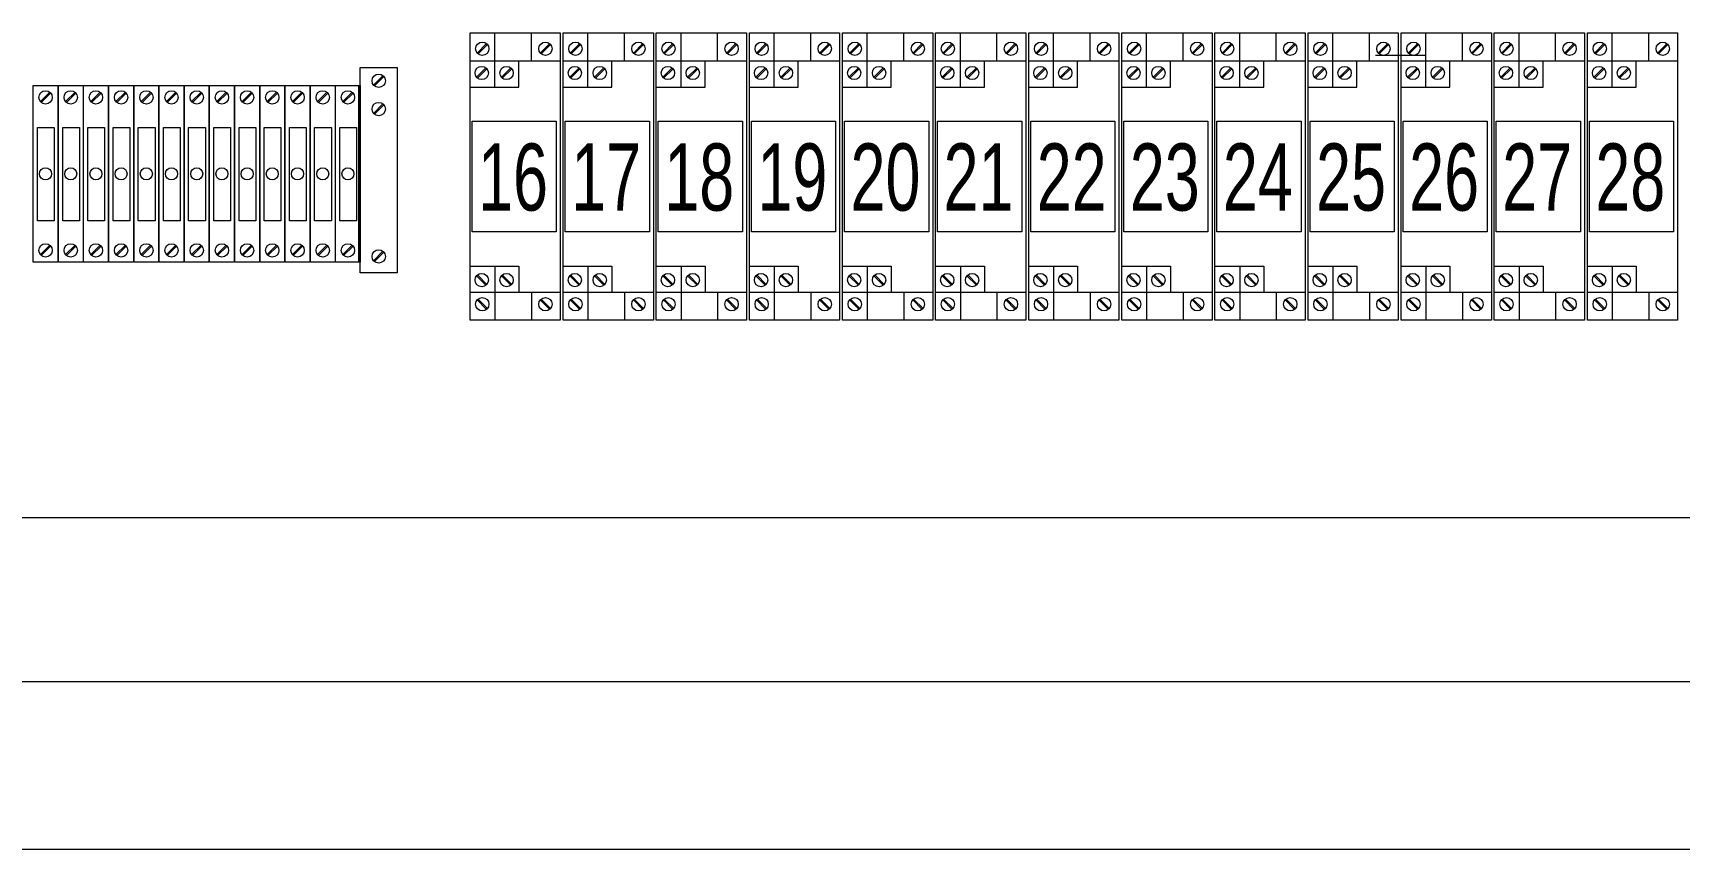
# Model space of a CAD drawing. Header units: millimetres. Extents: x 32721 to 72822, y 57624 to 123188.
# Drawn here: x 33314.6 to 33517.5, y 61653.7 to 61754.2 of the extents above; entities that cross this region are included whole.
import ezdxf

# ---------------------------------------------------------------- set-up
doc = ezdxf.new("R2010")
doc.units = ezdxf.units.MM
doc.header["$LTSCALE"] = 10
doc.layers.add('1轮廓实线层', color=7, linetype='Continuous', lineweight=18)
doc.layers.add('6文字层', color=3, linetype='Continuous', lineweight=18)
doc.styles.add('样式 1', font='SIMYOU.TTF', dxfattribs={"width": 0.75})

msp = doc.modelspace()

# ---------------------------------------------------------------- linework, layer by layer
at = {"layer": '1轮廓实线层', "lineweight": 13}
for p, q in [((33368.5, 61754.22), (33379.62, 61754.22)), ((33368.5, 61718.84), (33368.5, 61754.22)), ((33369.38, 61751.74), (33370.54, 61752.9)), ((33369.48, 61751.63), (33370.64, 61752.8)), ((33371.55, 61751.34), (33371.55, 61754.22)), ((33376.06, 61750.76), (33376.06, 61754.22)), ((33377.15, 61751.74), (33378.31, 61752.9)), ((33377.25, 61751.63), (33378.41, 61752.8)), ((33379.62, 61754.22), (33379.62, 61718.84)), ((33379.97, 61754.22), (33391.09, 61754.22)), ((33379.97, 61718.84), (33379.97, 61754.22)), ((33380.85, 61751.74), (33382.01, 61752.9)), ((33380.95, 61751.63), (33382.11, 61752.8)), ((33383.02, 61751.34), (33383.02, 61754.22)), ((33387.53, 61750.76), (33387.53, 61754.22)), ((33388.62, 61751.74), (33389.78, 61752.9)), ((33388.73, 61751.63), (33389.89, 61752.8)), ((33391.09, 61754.22), (33391.09, 61718.84)), ((33391.45, 61754.22), (33402.57, 61754.22)), ((33391.45, 61718.84), (33391.45, 61754.22)), ((33392.32, 61751.74), (33393.48, 61752.9)), ((33392.42, 61751.63), (33393.59, 61752.8)), ((33394.5, 61751.34), (33394.5, 61754.22)), ((33399, 61750.76), (33399, 61754.22)), ((33400.1, 61751.74), (33401.26, 61752.9)), ((33400.2, 61751.63), (33401.36, 61752.8)), ((33402.57, 61754.22), (33402.57, 61718.84)), ((33402.92, 61754.22), (33414.04, 61754.22)), ((33402.92, 61718.84), (33402.92, 61754.22)), ((33403.8, 61751.74), (33404.96, 61752.9)), ((33403.9, 61751.63), (33405.06, 61752.8)), ((33405.97, 61751.34), (33405.97, 61754.22)), ((33410.47, 61750.76), (33410.47, 61754.22)), ((33411.57, 61751.74), (33412.73, 61752.9)), ((33411.67, 61751.63), (33412.83, 61752.8)), ((33414.04, 61754.22), (33414.04, 61718.84)), ((33414.39, 61754.22), (33425.51, 61754.22)), ((33414.39, 61718.84), (33414.39, 61754.22)), ((33415.27, 61751.74), (33416.43, 61752.9)), ((33415.37, 61751.63), (33416.53, 61752.8)), ((33417.44, 61751.34), (33417.44, 61754.22)), ((33421.95, 61750.76), (33421.95, 61754.22)), ((33423.04, 61751.74), (33424.2, 61752.9)), ((33423.14, 61751.63), (33424.31, 61752.8)), ((33425.51, 61754.22), (33425.51, 61718.84)), ((33425.87, 61754.22), (33436.99, 61754.22)), ((33425.87, 61718.84), (33425.87, 61754.22)), ((33426.74, 61751.74), (33427.9, 61752.9)), ((33426.84, 61751.63), (33428.01, 61752.8)), ((33428.92, 61751.34), (33428.92, 61754.22)), ((33433.42, 61750.76), (33433.42, 61754.22)), ((33434.52, 61751.74), (33435.68, 61752.9)), ((33434.62, 61751.63), (33435.78, 61752.8)), ((33436.99, 61754.22), (33436.99, 61718.84)), ((33437.34, 61754.22), (33448.46, 61754.22)), ((33437.34, 61718.84), (33437.34, 61754.22)), ((33438.22, 61751.74), (33439.38, 61752.9)), ((33438.32, 61751.63), (33439.48, 61752.8)), ((33440.39, 61751.34), (33440.39, 61754.22)), ((33444.89, 61750.76), (33444.89, 61754.22)), ((33445.99, 61751.74), (33447.15, 61752.9)), ((33446.09, 61751.63), (33447.25, 61752.8)), ((33448.46, 61754.22), (33448.46, 61718.84)), ((33448.81, 61754.22), (33459.93, 61754.22)), ((33448.81, 61718.84), (33448.81, 61754.22)), ((33449.69, 61751.74), (33450.85, 61752.9)), ((33449.79, 61751.63), (33450.95, 61752.8)), ((33451.86, 61751.34), (33451.86, 61754.22)), ((33456.37, 61750.76), (33456.37, 61754.22)), ((33457.46, 61751.74), (33458.62, 61752.9)), ((33457.56, 61751.63), (33458.73, 61752.8)), ((33459.93, 61754.22), (33459.93, 61718.84)), ((33460.29, 61754.22), (33471.4, 61754.22)), ((33460.29, 61718.84), (33460.29, 61754.22)), ((33461.16, 61751.74), (33462.32, 61752.9)), ((33461.26, 61751.63), (33462.42, 61752.8)), ((33463.34, 61751.34), (33463.34, 61754.22)), ((33467.84, 61750.76), (33467.84, 61754.22)), ((33468.94, 61751.74), (33470.1, 61752.9)), ((33469.04, 61751.63), (33470.2, 61752.8)), ((33471.4, 61754.22), (33471.4, 61718.84)), ((33471.76, 61754.22), (33482.88, 61754.22)), ((33471.76, 61718.84), (33471.76, 61754.22)), ((33472.63, 61751.74), (33473.8, 61752.9)), ((33472.74, 61751.63), (33473.9, 61752.8)), ((33474.81, 61751.34), (33474.81, 61754.22)), ((33479.31, 61750.76), (33479.31, 61754.22)), ((33480.41, 61751.74), (33481.57, 61752.9)), ((33480.51, 61751.63), (33481.67, 61752.8)), ((33482.88, 61754.22), (33482.88, 61718.84)), ((33483.23, 61754.22), (33494.35, 61754.22)), ((33483.23, 61718.84), (33483.23, 61754.22)), ((33484.11, 61751.74), (33485.27, 61752.9)), ((33484.21, 61751.63), (33485.37, 61752.8)), ((33486.28, 61751.34), (33486.28, 61754.22)), ((33490.79, 61750.76), (33490.79, 61754.22)), ((33491.88, 61751.74), (33493.04, 61752.9)), ((33491.98, 61751.63), (33493.14, 61752.8)), ((33494.35, 61754.22), (33494.35, 61718.84)), ((33494.7, 61754.22), (33505.82, 61754.22)), ((33494.7, 61718.84), (33494.7, 61754.22)), ((33495.58, 61751.74), (33496.74, 61752.9)), ((33495.68, 61751.63), (33496.84, 61752.8)), ((33497.75, 61751.34), (33497.75, 61754.22)), ((33502.26, 61750.76), (33502.26, 61754.22)), ((33503.35, 61751.74), (33504.52, 61752.9)), ((33503.46, 61751.63), (33504.62, 61752.8)), ((33505.82, 61754.22), (33505.82, 61718.84)), ((33506.18, 61754.22), (33517.3, 61754.22)), ((33506.18, 61718.84), (33506.18, 61754.22)), ((33507.05, 61751.74), (33508.22, 61752.9)), ((33507.16, 61751.63), (33508.32, 61752.8)), ((33509.23, 61751.34), (33509.23, 61754.22)), ((33513.73, 61750.76), (33513.73, 61754.22)), ((33514.83, 61751.74), (33515.99, 61752.9)), ((33514.93, 61751.63), (33516.09, 61752.8)), ((33517.3, 61754.22), (33517.3, 61718.84)), ((33368.5, 61750.76), (33379.62, 61750.76)), ((33371.55, 61747.55), (33371.55, 61751.34)), ((33374.5, 61747.55), (33374.5, 61750.76)), ((33379.97, 61750.76), (33391.09, 61750.76)), ((33383.02, 61747.55), (33383.02, 61751.34)), ((33385.97, 61747.55), (33385.97, 61750.76)), ((33391.45, 61750.76), (33402.57, 61750.76)), ((33394.5, 61747.55), (33394.5, 61751.34)), ((33397.45, 61747.55), (33397.45, 61750.76)), ((33402.92, 61750.76), (33414.04, 61750.76)), ((33405.97, 61747.55), (33405.97, 61751.34)), ((33408.92, 61747.55), (33408.92, 61750.76)), ((33414.39, 61750.76), (33425.51, 61750.76)), ((33417.44, 61747.55), (33417.44, 61751.34)), ((33420.39, 61747.55), (33420.39, 61750.76)), ((33425.87, 61750.76), (33436.99, 61750.76)), ((33428.92, 61747.55), (33428.92, 61751.34)), ((33431.87, 61747.55), (33431.87, 61750.76)), ((33437.34, 61750.76), (33448.46, 61750.76)), ((33440.39, 61747.55), (33440.39, 61751.34)), ((33443.34, 61747.55), (33443.34, 61750.76)), ((33448.81, 61750.76), (33459.93, 61750.76)), ((33451.86, 61747.55), (33451.86, 61751.34)), ((33454.81, 61747.55), (33454.81, 61750.76)), ((33460.29, 61750.76), (33471.4, 61750.76)), ((33463.34, 61747.55), (33463.34, 61751.34)), ((33466.29, 61747.55), (33466.29, 61750.76)), ((33471.76, 61750.76), (33482.88, 61750.76)), ((33474.81, 61747.55), (33474.81, 61751.34)), ((33477.76, 61747.55), (33477.76, 61750.76)), ((33484.6, 61751.42), (33480.05, 61751.42)), ((33485.23, 61751.42), (33480.68, 61751.42)), ((33486.26, 61751.42), (33481.71, 61751.42)), ((33483.23, 61750.76), (33494.35, 61750.76)), ((33486.28, 61747.55), (33486.28, 61751.34)), ((33489.23, 61747.55), (33489.23, 61750.76)), ((33494.7, 61750.76), (33505.82, 61750.76)), ((33497.75, 61747.55), (33497.75, 61751.34)), ((33500.71, 61747.55), (33500.71, 61750.76)), ((33506.18, 61750.76), (33517.3, 61750.76)), ((33509.23, 61747.55), (33509.23, 61751.34)), ((33512.18, 61747.55), (33512.18, 61750.76)), ((33354.96, 61749.95), (33359.51, 61749.95)), ((33354.96, 61724.68), (33354.96, 61749.95)), ((33356.61, 61747.79), (33357.77, 61748.95)), ((33356.71, 61747.69), (33357.87, 61748.85)), ((33359.51, 61749.95), (33359.51, 61724.68)), ((33369.3, 61748.75), (33370.46, 61749.92)), ((33369.4, 61748.65), (33370.57, 61749.81)), ((33372.37, 61748.75), (33373.53, 61749.92)), ((33372.47, 61748.65), (33373.63, 61749.81)), ((33380.78, 61748.75), (33381.94, 61749.92)), ((33380.88, 61748.65), (33382.04, 61749.81)), ((33383.84, 61748.75), (33385, 61749.92)), ((33383.94, 61748.65), (33385.1, 61749.81)), ((33392.25, 61748.75), (33393.41, 61749.92)), ((33392.35, 61748.65), (33393.51, 61749.81)), ((33395.31, 61748.75), (33396.47, 61749.92)), ((33395.41, 61748.65), (33396.58, 61749.81)), ((33403.72, 61748.75), (33404.88, 61749.92)), ((33403.82, 61748.65), (33404.98, 61749.81)), ((33406.78, 61748.75), (33407.95, 61749.92)), ((33406.89, 61748.65), (33408.05, 61749.81)), ((33415.19, 61748.75), (33416.36, 61749.92)), ((33415.3, 61748.65), (33416.46, 61749.81)), ((33418.26, 61748.75), (33419.42, 61749.92)), ((33418.36, 61748.65), (33419.52, 61749.81)), ((33426.67, 61748.75), (33427.83, 61749.92)), ((33426.77, 61748.65), (33427.93, 61749.81)), ((33429.73, 61748.75), (33430.89, 61749.92)), ((33429.83, 61748.65), (33430.99, 61749.81)), ((33438.14, 61748.75), (33439.3, 61749.92)), ((33438.24, 61748.65), (33439.4, 61749.81)), ((33441.2, 61748.75), (33442.37, 61749.92)), ((33441.31, 61748.65), (33442.47, 61749.81)), ((33449.61, 61748.75), (33450.78, 61749.92)), ((33449.72, 61748.65), (33450.88, 61749.81)), ((33452.68, 61748.75), (33453.84, 61749.92)), ((33452.78, 61748.65), (33453.94, 61749.81)), ((33461.09, 61748.75), (33462.25, 61749.92)), ((33461.19, 61748.65), (33462.35, 61749.81)), ((33464.15, 61748.75), (33465.31, 61749.92)), ((33464.25, 61748.65), (33465.41, 61749.81)), ((33472.56, 61748.75), (33473.72, 61749.92)), ((33472.66, 61748.65), (33473.82, 61749.81)), ((33475.62, 61748.75), (33476.79, 61749.92)), ((33475.73, 61748.65), (33476.89, 61749.81)), ((33484.03, 61748.75), (33485.19, 61749.92)), ((33484.14, 61748.65), (33485.3, 61749.81)), ((33487.1, 61748.75), (33488.26, 61749.92)), ((33487.2, 61748.65), (33488.36, 61749.81)), ((33495.51, 61748.75), (33496.67, 61749.92)), ((33495.61, 61748.65), (33496.77, 61749.81)), ((33498.57, 61748.75), (33499.73, 61749.92)), ((33498.67, 61748.65), (33499.83, 61749.81)), ((33506.98, 61748.75), (33508.14, 61749.92)), ((33507.08, 61748.65), (33508.24, 61749.81)), ((33510.04, 61748.75), (33511.2, 61749.92)), ((33510.14, 61748.65), (33511.31, 61749.81)), ((33314.67, 61747.72), (33317.7, 61747.72)), ((33314.67, 61725.99), (33314.67, 61747.72)), ((33315.56, 61745.75), (33316.72, 61746.91)), ((33315.66, 61745.65), (33316.82, 61746.81)), ((33317.7, 61747.72), (33317.7, 61725.99)), ((33317.78, 61747.72), (33320.81, 61747.72)), ((33317.78, 61725.99), (33317.78, 61747.72)), ((33318.66, 61745.75), (33319.82, 61746.91)), ((33318.76, 61745.65), (33319.92, 61746.81)), ((33320.81, 61747.72), (33320.81, 61725.99)), ((33320.88, 61747.72), (33323.91, 61747.72)), ((33320.88, 61725.99), (33320.88, 61747.72)), ((33321.77, 61745.75), (33322.93, 61746.91)), ((33321.87, 61745.65), (33323.03, 61746.81)), ((33323.91, 61747.72), (33323.91, 61725.99)), ((33323.99, 61747.72), (33327.02, 61747.72)), ((33323.99, 61725.99), (33323.99, 61747.72)), ((33324.87, 61745.75), (33326.03, 61746.91)), ((33324.97, 61745.65), (33326.13, 61746.81)), ((33327.02, 61747.72), (33327.02, 61725.99)), ((33327.09, 61747.72), (33330.12, 61747.72)), ((33327.09, 61725.99), (33327.09, 61747.72)), ((33327.98, 61745.75), (33329.14, 61746.91)), ((33328.08, 61745.65), (33329.24, 61746.81)), ((33330.12, 61747.72), (33330.12, 61725.99)), ((33330.2, 61747.72), (33333.23, 61747.72)), ((33330.2, 61725.99), (33330.2, 61747.72)), ((33331.08, 61745.75), (33332.24, 61746.91)), ((33331.18, 61745.65), (33332.34, 61746.81)), ((33333.23, 61747.72), (33333.23, 61725.99)), ((33333.3, 61747.72), (33336.33, 61747.72)), ((33333.3, 61725.99), (33333.3, 61747.72)), ((33334.19, 61745.75), (33335.35, 61746.91)), ((33334.29, 61745.65), (33335.45, 61746.81)), ((33336.33, 61747.72), (33336.33, 61725.99)), ((33336.41, 61747.72), (33339.44, 61747.72)), ((33336.41, 61725.99), (33336.41, 61747.72)), ((33337.29, 61745.75), (33338.45, 61746.91)), ((33337.39, 61745.65), (33338.55, 61746.81)), ((33339.44, 61747.72), (33339.44, 61725.99)), ((33339.51, 61747.72), (33342.54, 61747.72)), ((33339.51, 61725.99), (33339.51, 61747.72)), ((33340.4, 61745.75), (33341.56, 61746.91)), ((33340.5, 61745.65), (33341.66, 61746.81)), ((33342.54, 61747.72), (33342.54, 61725.99)), ((33342.62, 61747.72), (33345.65, 61747.72)), ((33342.62, 61725.99), (33342.62, 61747.72)), ((33343.5, 61745.75), (33344.66, 61746.91)), ((33343.6, 61745.65), (33344.76, 61746.81)), ((33345.65, 61747.72), (33345.65, 61725.99)), ((33345.72, 61747.72), (33348.75, 61747.72)), ((33345.72, 61725.99), (33345.72, 61747.72)), ((33346.61, 61745.75), (33347.77, 61746.91)), ((33346.71, 61745.65), (33347.87, 61746.81)), ((33348.75, 61747.72), (33348.75, 61725.99)), ((33348.83, 61747.72), (33351.86, 61747.72)), ((33348.83, 61725.99), (33348.83, 61747.72)), ((33349.71, 61745.75), (33350.87, 61746.91)), ((33349.81, 61745.65), (33350.97, 61746.81)), ((33351.86, 61747.72), (33351.86, 61725.99)), ((33351.93, 61747.72), (33354.96, 61747.72)), ((33351.93, 61725.99), (33351.93, 61747.72)), ((33352.82, 61745.75), (33353.98, 61746.91)), ((33352.92, 61745.65), (33354.08, 61746.81)), ((33354.79, 61725.99), (33354.79, 61747.72)), ((33354.96, 61747.72), (33354.96, 61725.99)), ((33368.5, 61747.55), (33374.5, 61747.55)), ((33379.97, 61747.55), (33385.97, 61747.55)), ((33391.45, 61747.55), (33397.45, 61747.55)), ((33402.92, 61747.55), (33408.92, 61747.55)), ((33414.39, 61747.55), (33420.39, 61747.55)), ((33425.87, 61747.55), (33431.87, 61747.55)), ((33437.34, 61747.55), (33443.34, 61747.55)), ((33448.81, 61747.55), (33454.81, 61747.55)), ((33460.29, 61747.55), (33466.29, 61747.55)), ((33471.76, 61747.55), (33477.76, 61747.55)), ((33483.23, 61747.55), (33489.23, 61747.55)), ((33494.7, 61747.55), (33500.71, 61747.55)), ((33506.18, 61747.55), (33512.18, 61747.55)), ((33356.61, 61744.31), (33357.77, 61745.48)), ((33356.71, 61744.21), (33357.87, 61745.37)), ((33315.56, 61726.9), (33316.72, 61728.06)), ((33315.66, 61726.8), (33316.82, 61727.96)), ((33318.66, 61726.9), (33319.82, 61728.06)), ((33318.76, 61726.8), (33319.92, 61727.96)), ((33321.77, 61726.9), (33322.93, 61728.06)), ((33321.87, 61726.8), (33323.03, 61727.96)), ((33324.87, 61726.9), (33326.03, 61728.06)), ((33324.97, 61726.8), (33326.13, 61727.96)), ((33327.98, 61726.9), (33329.14, 61728.06)), ((33328.08, 61726.8), (33329.24, 61727.96)), ((33331.08, 61726.9), (33332.24, 61728.06)), ((33331.18, 61726.8), (33332.34, 61727.96)), ((33334.19, 61726.9), (33335.35, 61728.06)), ((33334.29, 61726.8), (33335.45, 61727.96)), ((33337.29, 61726.9), (33338.45, 61728.06)), ((33337.39, 61726.8), (33338.55, 61727.96)), ((33340.4, 61726.9), (33341.56, 61728.06)), ((33340.5, 61726.8), (33341.66, 61727.96)), ((33343.5, 61726.9), (33344.66, 61728.06)), ((33343.6, 61726.8), (33344.76, 61727.96)), ((33346.61, 61726.9), (33347.77, 61728.06)), ((33346.71, 61726.8), (33347.87, 61727.96)), ((33349.71, 61726.9), (33350.87, 61728.06)), ((33349.81, 61726.8), (33350.97, 61727.96)), ((33352.82, 61726.9), (33353.98, 61728.06)), ((33352.92, 61726.8), (33354.08, 61727.96)), ((33356.61, 61726.15), (33357.77, 61727.31)), ((33356.71, 61726.05), (33357.87, 61727.21)), ((33317.7, 61725.99), (33314.67, 61725.99)), ((33320.81, 61725.99), (33317.78, 61725.99)), ((33323.91, 61725.99), (33320.88, 61725.99)), ((33327.02, 61725.99), (33323.99, 61725.99)), ((33330.12, 61725.99), (33327.09, 61725.99)), ((33333.23, 61725.99), (33330.2, 61725.99)), ((33336.33, 61725.99), (33333.3, 61725.99)), ((33339.44, 61725.99), (33336.41, 61725.99)), ((33342.54, 61725.99), (33339.51, 61725.99)), ((33345.65, 61725.99), (33342.62, 61725.99)), ((33348.75, 61725.99), (33345.72, 61725.99)), ((33351.86, 61725.99), (33348.83, 61725.99)), ((33354.96, 61725.99), (33351.93, 61725.99)), ((33359.51, 61724.68), (33354.96, 61724.68)), ((33368.5, 61725.5), (33374.5, 61725.5)), ((33369.3, 61724.3), (33370.46, 61723.14)), ((33369.4, 61724.4), (33370.57, 61723.24)), ((33371.55, 61725.5), (33371.55, 61721.71)), ((33372.37, 61724.3), (33373.53, 61723.14)), ((33372.47, 61724.4), (33373.63, 61723.24)), ((33374.5, 61725.5), (33374.5, 61722.29)), ((33379.97, 61725.5), (33385.97, 61725.5)), ((33380.78, 61724.3), (33381.94, 61723.14)), ((33380.88, 61724.4), (33382.04, 61723.24)), ((33383.02, 61725.5), (33383.02, 61721.71)), ((33383.84, 61724.3), (33385, 61723.14)), ((33383.94, 61724.4), (33385.1, 61723.24)), ((33385.97, 61725.5), (33385.97, 61722.29)), ((33391.45, 61725.5), (33397.45, 61725.5)), ((33392.25, 61724.3), (33393.41, 61723.14)), ((33392.35, 61724.4), (33393.51, 61723.24)), ((33394.5, 61725.5), (33394.5, 61721.71)), ((33395.31, 61724.3), (33396.47, 61723.14)), ((33395.41, 61724.4), (33396.58, 61723.24)), ((33397.45, 61725.5), (33397.45, 61722.29)), ((33402.92, 61725.5), (33408.92, 61725.5)), ((33403.72, 61724.3), (33404.88, 61723.14)), ((33403.82, 61724.4), (33404.98, 61723.24)), ((33405.97, 61725.5), (33405.97, 61721.71)), ((33406.78, 61724.3), (33407.95, 61723.14)), ((33406.89, 61724.4), (33408.05, 61723.24)), ((33408.92, 61725.5), (33408.92, 61722.29)), ((33414.39, 61725.5), (33420.39, 61725.5)), ((33415.19, 61724.3), (33416.36, 61723.14)), ((33415.3, 61724.4), (33416.46, 61723.24)), ((33417.44, 61725.5), (33417.44, 61721.71)), ((33418.26, 61724.3), (33419.42, 61723.14)), ((33418.36, 61724.4), (33419.52, 61723.24)), ((33420.39, 61725.5), (33420.39, 61722.29)), ((33425.87, 61725.5), (33431.87, 61725.5)), ((33426.67, 61724.3), (33427.83, 61723.14)), ((33426.77, 61724.4), (33427.93, 61723.24)), ((33428.92, 61725.5), (33428.92, 61721.71)), ((33429.73, 61724.3), (33430.89, 61723.14)), ((33429.83, 61724.4), (33430.99, 61723.24)), ((33431.87, 61725.5), (33431.87, 61722.29)), ((33437.34, 61725.5), (33443.34, 61725.5)), ((33438.14, 61724.3), (33439.3, 61723.14)), ((33438.24, 61724.4), (33439.4, 61723.24)), ((33440.39, 61725.5), (33440.39, 61721.71)), ((33441.2, 61724.3), (33442.37, 61723.14)), ((33441.31, 61724.4), (33442.47, 61723.24)), ((33443.34, 61725.5), (33443.34, 61722.29)), ((33448.81, 61725.5), (33454.81, 61725.5)), ((33449.61, 61724.3), (33450.78, 61723.14)), ((33449.72, 61724.4), (33450.88, 61723.24)), ((33451.86, 61725.5), (33451.86, 61721.71)), ((33452.68, 61724.3), (33453.84, 61723.14)), ((33452.78, 61724.4), (33453.94, 61723.24)), ((33454.81, 61725.5), (33454.81, 61722.29)), ((33460.29, 61725.5), (33466.29, 61725.5)), ((33461.09, 61724.3), (33462.25, 61723.14)), ((33461.19, 61724.4), (33462.35, 61723.24)), ((33463.34, 61725.5), (33463.34, 61721.71)), ((33464.15, 61724.3), (33465.31, 61723.14)), ((33464.25, 61724.4), (33465.41, 61723.24)), ((33466.29, 61725.5), (33466.29, 61722.29)), ((33471.76, 61725.5), (33477.76, 61725.5)), ((33472.56, 61724.3), (33473.72, 61723.14)), ((33472.66, 61724.4), (33473.82, 61723.24)), ((33474.81, 61725.5), (33474.81, 61721.71)), ((33475.62, 61724.3), (33476.79, 61723.14)), ((33475.73, 61724.4), (33476.89, 61723.24)), ((33477.76, 61725.5), (33477.76, 61722.29)), ((33483.23, 61725.5), (33489.23, 61725.5)), ((33484.03, 61724.3), (33485.19, 61723.14)), ((33484.14, 61724.4), (33485.3, 61723.24)), ((33486.28, 61725.5), (33486.28, 61721.71)), ((33487.1, 61724.3), (33488.26, 61723.14)), ((33487.2, 61724.4), (33488.36, 61723.24)), ((33489.23, 61725.5), (33489.23, 61722.29)), ((33494.7, 61725.5), (33500.71, 61725.5)), ((33495.51, 61724.3), (33496.67, 61723.14)), ((33495.61, 61724.4), (33496.77, 61723.24)), ((33497.75, 61725.5), (33497.75, 61721.71)), ((33498.57, 61724.3), (33499.73, 61723.14)), ((33498.67, 61724.4), (33499.83, 61723.24)), ((33500.71, 61725.5), (33500.71, 61722.29)), ((33506.18, 61725.5), (33512.18, 61725.5)), ((33506.98, 61724.3), (33508.14, 61723.14)), ((33507.08, 61724.4), (33508.24, 61723.24)), ((33509.23, 61725.5), (33509.23, 61721.71)), ((33510.04, 61724.3), (33511.2, 61723.14)), ((33510.14, 61724.4), (33511.31, 61723.24)), ((33512.18, 61725.5), (33512.18, 61722.29)), ((33368.5, 61722.29), (33379.62, 61722.29)), ((33376.06, 61722.29), (33376.06, 61718.84)), ((33379.97, 61722.29), (33391.09, 61722.29)), ((33387.53, 61722.29), (33387.53, 61718.84)), ((33391.45, 61722.29), (33402.57, 61722.29)), ((33399, 61722.29), (33399, 61718.84)), ((33402.92, 61722.29), (33414.04, 61722.29)), ((33410.47, 61722.29), (33410.47, 61718.84)), ((33414.39, 61722.29), (33425.51, 61722.29)), ((33421.95, 61722.29), (33421.95, 61718.84)), ((33425.87, 61722.29), (33436.99, 61722.29)), ((33433.42, 61722.29), (33433.42, 61718.84)), ((33437.34, 61722.29), (33448.46, 61722.29)), ((33444.89, 61722.29), (33444.89, 61718.84)), ((33448.81, 61722.29), (33459.93, 61722.29)), ((33456.37, 61722.29), (33456.37, 61718.84)), ((33460.29, 61722.29), (33471.4, 61722.29)), ((33467.84, 61722.29), (33467.84, 61718.84)), ((33471.76, 61722.29), (33482.88, 61722.29)), ((33479.31, 61722.29), (33479.31, 61718.84)), ((33483.23, 61722.29), (33494.35, 61722.29)), ((33490.79, 61722.29), (33490.79, 61718.84)), ((33494.7, 61722.29), (33505.82, 61722.29)), ((33502.26, 61722.29), (33502.26, 61718.84)), ((33506.18, 61722.29), (33517.3, 61722.29)), ((33513.73, 61722.29), (33513.73, 61718.84)), ((33369.38, 61721.32), (33370.54, 61720.16)), ((33369.48, 61721.42), (33370.64, 61720.26)), ((33371.55, 61721.71), (33371.55, 61718.84)), ((33377.15, 61721.32), (33378.31, 61720.16)), ((33377.25, 61721.42), (33378.41, 61720.26)), ((33380.85, 61721.32), (33382.01, 61720.16)), ((33380.95, 61721.42), (33382.11, 61720.26)), ((33383.02, 61721.71), (33383.02, 61718.84)), ((33388.62, 61721.32), (33389.78, 61720.16)), ((33388.73, 61721.42), (33389.89, 61720.26)), ((33392.32, 61721.32), (33393.48, 61720.16)), ((33392.42, 61721.42), (33393.59, 61720.26)), ((33394.5, 61721.71), (33394.5, 61718.84)), ((33400.1, 61721.32), (33401.26, 61720.16)), ((33400.2, 61721.42), (33401.36, 61720.26)), ((33403.8, 61721.32), (33404.96, 61720.16)), ((33403.9, 61721.42), (33405.06, 61720.26)), ((33405.97, 61721.71), (33405.97, 61718.84)), ((33411.57, 61721.32), (33412.73, 61720.16)), ((33411.67, 61721.42), (33412.83, 61720.26)), ((33415.27, 61721.32), (33416.43, 61720.16)), ((33415.37, 61721.42), (33416.53, 61720.26)), ((33417.44, 61721.71), (33417.44, 61718.84)), ((33423.04, 61721.32), (33424.2, 61720.16)), ((33423.14, 61721.42), (33424.31, 61720.26)), ((33426.74, 61721.32), (33427.9, 61720.16)), ((33426.84, 61721.42), (33428.01, 61720.26)), ((33428.92, 61721.71), (33428.92, 61718.84)), ((33434.52, 61721.32), (33435.68, 61720.16)), ((33434.62, 61721.42), (33435.78, 61720.26)), ((33438.22, 61721.32), (33439.38, 61720.16)), ((33438.32, 61721.42), (33439.48, 61720.26)), ((33440.39, 61721.71), (33440.39, 61718.84)), ((33445.99, 61721.32), (33447.15, 61720.16)), ((33446.09, 61721.42), (33447.25, 61720.26)), ((33449.69, 61721.32), (33450.85, 61720.16)), ((33449.79, 61721.42), (33450.95, 61720.26)), ((33451.86, 61721.71), (33451.86, 61718.84)), ((33457.46, 61721.32), (33458.62, 61720.16)), ((33457.56, 61721.42), (33458.73, 61720.26)), ((33461.16, 61721.32), (33462.32, 61720.16)), ((33461.26, 61721.42), (33462.42, 61720.26)), ((33463.34, 61721.71), (33463.34, 61718.84)), ((33468.94, 61721.32), (33470.1, 61720.16)), ((33469.04, 61721.42), (33470.2, 61720.26)), ((33472.63, 61721.32), (33473.8, 61720.16)), ((33472.74, 61721.42), (33473.9, 61720.26)), ((33474.81, 61721.71), (33474.81, 61718.84)), ((33480.41, 61721.32), (33481.57, 61720.16)), ((33480.51, 61721.42), (33481.67, 61720.26)), ((33484.11, 61721.32), (33485.27, 61720.16)), ((33484.21, 61721.42), (33485.37, 61720.26)), ((33486.28, 61721.71), (33486.28, 61718.84)), ((33491.88, 61721.32), (33493.04, 61720.16)), ((33491.98, 61721.42), (33493.14, 61720.26)), ((33495.58, 61721.32), (33496.74, 61720.16)), ((33495.68, 61721.42), (33496.84, 61720.26)), ((33497.75, 61721.71), (33497.75, 61718.84)), ((33503.35, 61721.32), (33504.52, 61720.16)), ((33503.46, 61721.42), (33504.62, 61720.26)), ((33507.05, 61721.32), (33508.22, 61720.16)), ((33507.16, 61721.42), (33508.32, 61720.26)), ((33509.23, 61721.71), (33509.23, 61718.84)), ((33514.83, 61721.32), (33515.99, 61720.16)), ((33514.93, 61721.42), (33516.09, 61720.26)), ((33379.62, 61718.84), (33368.5, 61718.84)), ((33391.09, 61718.84), (33379.97, 61718.84)), ((33402.57, 61718.84), (33391.45, 61718.84)), ((33414.04, 61718.84), (33402.92, 61718.84)), ((33425.51, 61718.84), (33414.39, 61718.84)), ((33436.99, 61718.84), (33425.87, 61718.84)), ((33448.46, 61718.84), (33437.34, 61718.84)), ((33459.93, 61718.84), (33448.81, 61718.84)), ((33471.4, 61718.84), (33460.29, 61718.84)), ((33482.88, 61718.84), (33471.76, 61718.84)), ((33494.35, 61718.84), (33483.23, 61718.84)), ((33505.82, 61718.84), (33494.7, 61718.84)), ((33517.3, 61718.84), (33506.18, 61718.84))]:
    msp.add_line(p, q, dxfattribs=at)
at = {"layer": '1轮廓实线层'}
for p, q in [((33664.15, 61694.47), (33085.74, 61694.47)), ((33683.86, 61674.25), (33066.02, 61674.25)), ((33041.37, 61653.67), (33708.51, 61653.67))]:
    msp.add_line(p, q, dxfattribs=at)
at = {"layer": '1轮廓实线层', "lineweight": 13}
for points in [[(33315.19, 61742.58), (33317.26, 61742.58), (33317.26, 61731.08), (33315.19, 61731.08)], [(33318.3, 61742.58), (33320.36, 61742.58), (33320.36, 61731.08), (33318.3, 61731.08)], [(33321.4, 61742.58), (33323.47, 61742.58), (33323.47, 61731.08), (33321.4, 61731.08)], [(33324.51, 61742.58), (33326.57, 61742.58), (33326.57, 61731.08), (33324.51, 61731.08)], [(33327.61, 61742.58), (33329.68, 61742.58), (33329.68, 61731.08), (33327.61, 61731.08)], [(33330.72, 61742.58), (33332.78, 61742.58), (33332.78, 61731.08), (33330.72, 61731.08)], [(33333.82, 61742.58), (33335.89, 61742.58), (33335.89, 61731.08), (33333.82, 61731.08)], [(33336.93, 61742.58), (33338.99, 61742.58), (33338.99, 61731.08), (33336.93, 61731.08)], [(33340.03, 61742.58), (33342.1, 61742.58), (33342.1, 61731.08), (33340.03, 61731.08)], [(33343.14, 61742.58), (33345.2, 61742.58), (33345.2, 61731.08), (33343.14, 61731.08)], [(33346.24, 61742.58), (33348.31, 61742.58), (33348.31, 61731.08), (33346.24, 61731.08)], [(33349.35, 61742.58), (33351.41, 61742.58), (33351.41, 61731.08), (33349.35, 61731.08)], [(33352.45, 61742.58), (33354.52, 61742.58), (33354.52, 61731.08), (33352.45, 61731.08)], [(33368.75, 61743.36), (33379.11, 61743.36), (33379.11, 61729.7), (33368.75, 61729.7)], [(33380.22, 61743.36), (33390.59, 61743.36), (33390.59, 61729.7), (33380.22, 61729.7)], [(33391.69, 61743.36), (33402.06, 61743.36), (33402.06, 61729.7), (33391.69, 61729.7)], [(33403.17, 61743.36), (33413.53, 61743.36), (33413.53, 61729.7), (33403.17, 61729.7)], [(33414.64, 61743.36), (33425.01, 61743.36), (33425.01, 61729.7), (33414.64, 61729.7)], [(33426.11, 61743.36), (33436.48, 61743.36), (33436.48, 61729.7), (33426.11, 61729.7)], [(33437.58, 61743.36), (33447.95, 61743.36), (33447.95, 61729.7), (33437.58, 61729.7)], [(33449.06, 61743.36), (33459.42, 61743.36), (33459.42, 61729.7), (33449.06, 61729.7)], [(33460.53, 61743.36), (33470.9, 61743.36), (33470.9, 61729.7), (33460.53, 61729.7)], [(33472, 61743.36), (33482.37, 61743.36), (33482.37, 61729.7), (33472, 61729.7)], [(33483.48, 61743.36), (33493.84, 61743.36), (33493.84, 61729.7), (33483.48, 61729.7)], [(33494.95, 61743.36), (33505.32, 61743.36), (33505.32, 61729.7), (33494.95, 61729.7)], [(33506.42, 61743.36), (33516.79, 61743.36), (33516.79, 61729.7), (33506.42, 61729.7)]]:
    msp.add_lwpolyline(points, close=True, dxfattribs=at)
for centre, radius in [((33370.01, 61752.27), 0.821), ((33377.78, 61752.27), 0.821), ((33381.48, 61752.27), 0.821), ((33389.25, 61752.27), 0.821), ((33392.95, 61752.27), 0.821), ((33400.73, 61752.27), 0.821), ((33404.43, 61752.27), 0.821), ((33412.2, 61752.27), 0.821), ((33415.9, 61752.27), 0.821), ((33423.67, 61752.27), 0.821), ((33427.37, 61752.27), 0.821), ((33435.15, 61752.27), 0.821), ((33438.85, 61752.27), 0.821), ((33446.62, 61752.27), 0.821), ((33450.32, 61752.27), 0.821), ((33458.09, 61752.27), 0.821), ((33461.79, 61752.27), 0.821), ((33469.57, 61752.27), 0.821), ((33473.27, 61752.27), 0.821), ((33481.04, 61752.27), 0.821), ((33484.74, 61752.27), 0.821), ((33492.51, 61752.27), 0.821), ((33496.21, 61752.27), 0.821), ((33503.99, 61752.27), 0.821), ((33507.69, 61752.27), 0.821), ((33515.46, 61752.27), 0.821), ((33357.24, 61748.32), 0.821), ((33369.93, 61749.28), 0.821), ((33373, 61749.28), 0.821), ((33381.41, 61749.28), 0.821), ((33384.47, 61749.28), 0.821), ((33392.88, 61749.28), 0.821), ((33395.94, 61749.28), 0.821), ((33404.35, 61749.28), 0.821), ((33407.42, 61749.28), 0.821), ((33415.83, 61749.28), 0.821), ((33418.89, 61749.28), 0.821), ((33427.3, 61749.28), 0.821), ((33430.36, 61749.28), 0.821), ((33438.77, 61749.28), 0.821), ((33441.84, 61749.28), 0.821), ((33450.25, 61749.28), 0.821), ((33453.31, 61749.28), 0.821), ((33461.72, 61749.28), 0.821), ((33464.78, 61749.28), 0.821), ((33473.19, 61749.28), 0.821), ((33476.26, 61749.28), 0.821), ((33484.66, 61749.28), 0.821), ((33487.73, 61749.28), 0.821), ((33496.14, 61749.28), 0.821), ((33499.2, 61749.28), 0.821), ((33507.61, 61749.28), 0.821), ((33510.67, 61749.28), 0.821), ((33316.19, 61746.28), 0.821), ((33319.29, 61746.28), 0.821), ((33322.4, 61746.28), 0.821), ((33325.5, 61746.28), 0.821), ((33328.61, 61746.28), 0.821), ((33331.71, 61746.28), 0.821), ((33334.82, 61746.28), 0.821), ((33337.92, 61746.28), 0.821), ((33341.03, 61746.28), 0.821), ((33344.13, 61746.28), 0.821), ((33347.24, 61746.28), 0.821), ((33350.34, 61746.28), 0.821), ((33353.45, 61746.28), 0.821), ((33357.24, 61744.84), 0.821), ((33316.19, 61736.86), 0.742), ((33319.29, 61736.86), 0.742), ((33322.4, 61736.86), 0.742), ((33325.5, 61736.86), 0.742), ((33328.61, 61736.86), 0.742), ((33331.71, 61736.86), 0.742), ((33334.82, 61736.86), 0.742), ((33337.92, 61736.86), 0.742), ((33341.03, 61736.86), 0.742), ((33344.13, 61736.86), 0.742), ((33347.24, 61736.86), 0.742), ((33350.34, 61736.86), 0.742), ((33353.45, 61736.86), 0.742), ((33316.19, 61727.43), 0.821), ((33319.29, 61727.43), 0.821), ((33322.4, 61727.43), 0.821), ((33325.5, 61727.43), 0.821), ((33328.61, 61727.43), 0.821), ((33331.71, 61727.43), 0.821), ((33334.82, 61727.43), 0.821), ((33337.92, 61727.43), 0.821), ((33341.03, 61727.43), 0.821), ((33344.13, 61727.43), 0.821), ((33347.24, 61727.43), 0.821), ((33350.34, 61727.43), 0.821), ((33353.45, 61727.43), 0.821), ((33357.24, 61726.68), 0.821), ((33369.93, 61723.77), 0.821), ((33373, 61723.77), 0.821), ((33381.41, 61723.77), 0.821), ((33384.47, 61723.77), 0.821), ((33392.88, 61723.77), 0.821), ((33395.94, 61723.77), 0.821), ((33404.35, 61723.77), 0.821), ((33407.42, 61723.77), 0.821), ((33415.83, 61723.77), 0.821), ((33418.89, 61723.77), 0.821), ((33427.3, 61723.77), 0.821), ((33430.36, 61723.77), 0.821), ((33438.77, 61723.77), 0.821), ((33441.84, 61723.77), 0.821), ((33450.25, 61723.77), 0.821), ((33453.31, 61723.77), 0.821), ((33461.72, 61723.77), 0.821), ((33464.78, 61723.77), 0.821), ((33473.19, 61723.77), 0.821), ((33476.26, 61723.77), 0.821), ((33484.66, 61723.77), 0.821), ((33487.73, 61723.77), 0.821), ((33496.14, 61723.77), 0.821), ((33499.2, 61723.77), 0.821), ((33507.61, 61723.77), 0.821), ((33510.67, 61723.77), 0.821), ((33370.01, 61720.79), 0.821), ((33377.78, 61720.79), 0.821), ((33381.48, 61720.79), 0.821), ((33389.25, 61720.79), 0.821), ((33392.95, 61720.79), 0.821), ((33400.73, 61720.79), 0.821), ((33404.43, 61720.79), 0.821), ((33412.2, 61720.79), 0.821), ((33415.9, 61720.79), 0.821), ((33423.67, 61720.79), 0.821), ((33427.37, 61720.79), 0.821), ((33435.15, 61720.79), 0.821), ((33438.85, 61720.79), 0.821), ((33446.62, 61720.79), 0.821), ((33450.32, 61720.79), 0.821), ((33458.09, 61720.79), 0.821), ((33461.79, 61720.79), 0.821), ((33469.57, 61720.79), 0.821), ((33473.27, 61720.79), 0.821), ((33481.04, 61720.79), 0.821), ((33484.74, 61720.79), 0.821), ((33492.51, 61720.79), 0.821), ((33496.21, 61720.79), 0.821), ((33503.99, 61720.79), 0.821), ((33507.69, 61720.79), 0.821), ((33515.46, 61720.79), 0.821)]:
    msp.add_circle(centre, radius, dxfattribs=at)

# ---------------------------------------------------------------- texts
at = {"layer": '6文字层', "style": '样式 1', "width": 0.7}
for s, p in [('16', (33369.49, 61732.33)), ('17', (33380.96, 61732.33)), ('18', (33392.44, 61732.33)), ('19', (33403.91, 61732.33)), ('20', (33415.38, 61732.33)), ('21', (33426.85, 61732.33)), ('22', (33438.33, 61732.33)), ('23', (33449.8, 61732.33)), ('24', (33461.27, 61732.33)), ('25', (33472.75, 61732.33)), ('26', (33484.22, 61732.33)), ('27', (33495.69, 61732.33)), ('28', (33507.16, 61732.33))]:
    msp.add_text(s, height=8.269, rotation=360, dxfattribs=at).set_placement(p)

doc.saveas('drawing.dxf')
